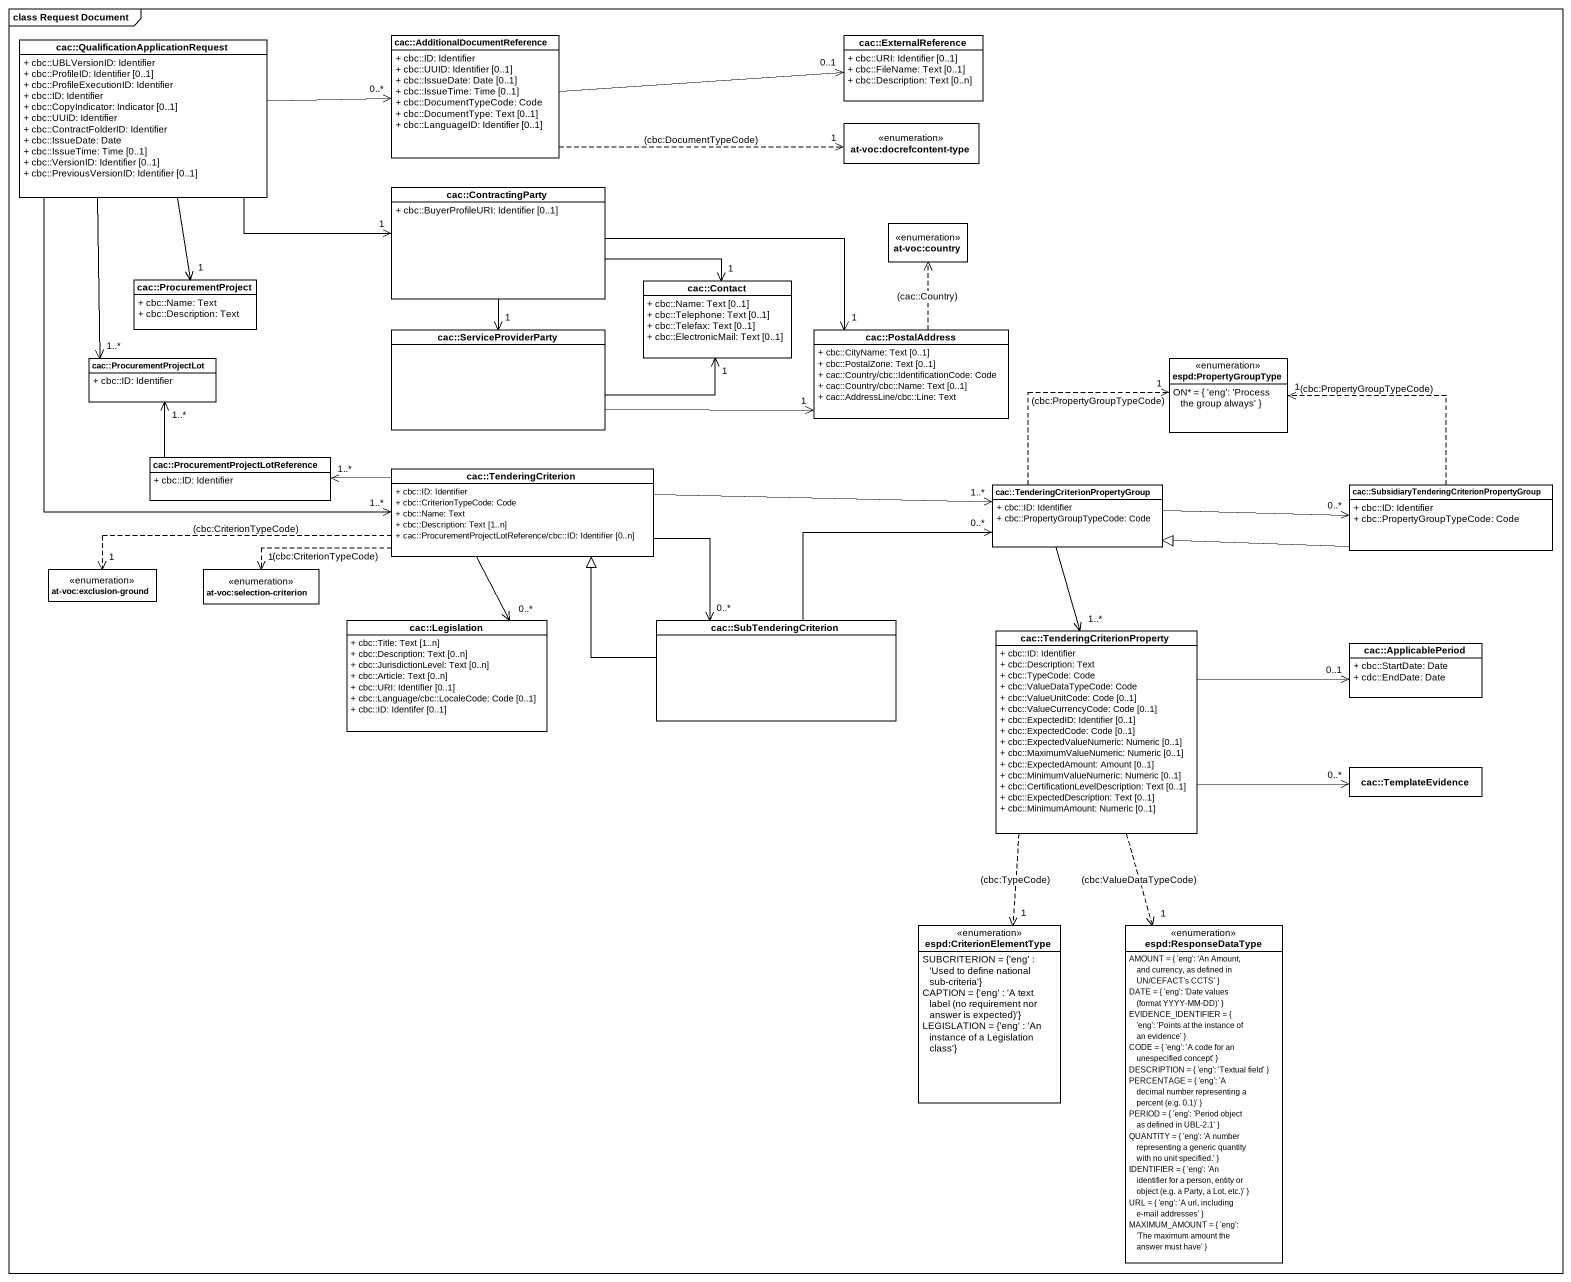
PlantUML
@startuml
mainframe class Request Document
hide circle
hide empty members
skinparam classAttributeIconSize 0
class "cac::QualificationApplicationRequest" as cac_QualificationApplication {
  + cbc::UBLVersionID: Identifier
  + cbc::ProfileID: Identifier [0..1]
  + cbc::ProfileExecutionID: Identifier
  + cbc::ID: Identifier
  + cbc::CopyIndicator: Indicator [0..1]
  + cbc::UUID: Identifier
  + cbc::ContractFolderID: Identifier
  + cbc::IssueDate: Date
  + cbc::IssueTime: Time [0..1]
  + cbc::VersionID: Identifier [0..1]
  + cbc::PreviousVersionID: Identifier [0..1]
}
class "cac::AdditionalDocumentReference" as cac_AdditionalDocumentRefere {
  + cbc::ID: Identifier
  + cbc::UUID: Identifier [0..1]
  + cbc::IssueDate: Date [0..1]
  + cbc::IssueTime: Time [0..1]
  + cbc::DocumentTypeCode: Code
  + cbc::DocumentType: Text [0..1]
  + cbc::LanguageID: Identifier [0..1]
}
class "cac::ExternalReference" as cac_ExternalReference {
  + cbc::URI: Identifier [0..1]
  + cbc::FileName: Text [0..1]
  + cbc::Description: Text [0..n]
}
enum "at-voc:docrefcontent-type" as at_voc_docrefcontent_type
class "cac::ContractingParty" as cac_ContractingParty {
  + cbc::BuyerProfileURI: Identifier [0..1]
}
enum "at-voc:country" as at_voc_country
class "cac::ProcurementProject" as cac_ProcurementProject {
  + cbc::Name: Text
  + cbc::Description: Text
}
class "cac::Contact" as cac_Contact {
  + cbc::Name: Text [0..1]
  + cbc::Telephone: Text [0..1]
  + cbc::Telefax: Text [0..1]
  + cbc::ElectronicMail: Text [0..1]
}
class "cac::ServiceProviderParty" as cac_ServiceProviderParty
class "cac::PostalAddress" as cac_PostalAddress {
  + cbc::CityName: Text [0..1]
  + cbc::PostalZone: Text [0..1]
  + cac::Country/cbc::IdentificationCode: Code
  + cac::Country/cbc::Name: Text [0..1]
  + cac::AddressLine/cbc::Line: Text
}
class "cac::ProcurementProjectLot" as cac_ProcurementProjectLot {
  + cbc::ID: Identifier
}
enum "espd:PropertyGroupType" as espd_PropertyGroupType {
  ON* = { 'eng': 'Process the group always' }
}
class "cac::ProcurementProjectLotReference" as cac_ProcurementProjectLotRef {
  + cbc::ID: Identifier
}
class "cac::TenderingCriterion" as cac_TenderingCriterion {
  + cbc::ID: Identifier
  + cbc::CriterionTypeCode: Code
  + cbc::Name: Text
  + cbc::Description: Text [1..n]
  + cac::ProcurementProjectLotReference/cbc::ID: Identifier [0..n]
}
class "cac::TenderingCriterionPropertyGroup" as cac_TenderingCriterionProper {
  + cbc::ID: Identifier
  + cbc::PropertyGroupTypeCode: Code
}
class "cac::SubsidiaryTenderingCriterionPropertyGroup" as cac_SubsidiaryTenderingCrite {
  + cbc::ID: Identifier
  + cbc::PropertyGroupTypeCode: Code
}
enum "at-voc:exclusion-ground" as at_voc_exclusion_ground
enum "at-voc:selection-criterion" as at_voc_selection_criterion
class "cac::Legislation" as cac_Legislation {
  + cbc::Title: Text [1..n]
  + cbc::Description: Text [0..n]
  + cbc::JurisdictionLevel: Text [0..n]
  + cbc::Article: Text [0..n]
  + cbc::URI: Identifier [0..1]
  + cbc::Language/cbc::LocaleCode: Code [0..1]
  + cbc::ID: Identifer [0..1]
}
class "cac::SubTenderingCriterion" as cac_SubTenderingCriterion
class "cac::TenderingCriterionProperty" as cac_TenderingCriterionProper_2 {
  + cbc::ID: Identifier
  + cbc::Description: Text
  + cbc::TypeCode: Code
  + cbc::ValueDataTypeCode: Code
  + cbc::ValueUnitCode: Code [0..1]
  + cbc::ValueCurrencyCode: Code [0..1]
  + cbc::ExpectedID: Identifier [0..1]
  + cbc::ExpectedCode: Code [0..1]
  + cbc::ExpectedValueNumeric: Numeric [0..1]
  + cbc::MaximumValueNumeric: Numeric [0..1]
  + cbc::ExpectedAmount: Amount [0..1]
  + cbc::MinimumValueNumeric: Numeric [0..1]
  + cbc::CertificationLevelDescription: Text [0..1]
  + cbc::ExpectedDescription: Text [0..1]
  + cbc::MinimumAmount: Numeric [0..1]
}
class "cac::ApplicablePeriod" as cac_ApplicablePeriod {
  + cbc::StartDate: Date
  + cdc::EndDate: Date
}
class "cac::TemplateEvidence" as cac_TemplateEvidence
enum "espd:CriterionElementType" as espd_CriterionElementType {
  SUBCRITERION = {'eng' : 'Used to define national sub-criteria'}
  {field} CAPTION = {'eng' : 'A text label (no requirement nor answer is expected)'}
  LEGISLATION = {'eng' : 'An instance of a Legislation class'}
}
enum "espd:ResponseDataType" as espd_ResponseDataType {
  AMOUNT = { 'eng': 'An Amount, and currency, as defined in UN/CEFACT's CCTS' }
  {field} DATE = { 'eng': 'Date values (format YYYY-MM-DD)' }
  EVIDENCE_IDENTIFIER = { 'eng': 'Points at the instance of an evidence' }
  CODE = { 'eng': 'A code for an unespecified concept' }
  DESCRIPTION = { 'eng': 'Textual field' }
  {field} PERCENTAGE = { 'eng': 'A decimal number representing a percent (e.g. 0.1)' }
  PERIOD = { 'eng': 'Period object as defined in UBL-2.1' }
  QUANTITY = { 'eng': 'A number representing a generic quantity with no unit specified.' }
  {field} IDENTIFIER = { 'eng': 'An identifier for a person, entity or object (e.g. a Party, a Lot, etc.)' }
  URL = { 'eng': 'A url, including e-mail addresses' }
  MAXIMUM_AMOUNT = { 'eng': 'The maximum amount the answer must have' }
}
cac_QualificationApplication -right-> "0..*" cac_AdditionalDocumentRefere
cac_QualificationApplication -right-> "1" cac_ContractingParty
cac_QualificationApplication --> "1" cac_ProcurementProject
cac_QualificationApplication --> "1..*" cac_ProcurementProjectLot
cac_QualificationApplication --> "1..*" cac_TenderingCriterion
cac_AdditionalDocumentRefere -right-> "0..1" cac_ExternalReference
cac_AdditionalDocumentRefere .right.> "1" at_voc_docrefcontent_type : (cbc:DocumentTypeCode)
cac_ContractingParty -right-> "1" cac_Contact
cac_ContractingParty --> "1" cac_ServiceProviderParty
cac_ContractingParty -right-> "1" cac_PostalAddress
cac_ServiceProviderParty -right-> "1" cac_Contact
cac_ServiceProviderParty -right-> "1" cac_PostalAddress
cac_PostalAddress .up.> at_voc_country : (cac::Country)
cac_ProcurementProjectLotRef -up-> "1..*" cac_ProcurementProjectLot
cac_TenderingCriterion -left-> "1..*" cac_ProcurementProjectLotRef
cac_TenderingCriterion -right-> "1..*" cac_TenderingCriterionProper
cac_TenderingCriterion .left.> "1" at_voc_exclusion_ground : (cbc:CriterionTypeCode)
cac_TenderingCriterion .left.> "1" at_voc_selection_criterion : (cbc:CriterionTypeCode)
cac_TenderingCriterion --> "0..*" cac_Legislation
cac_TenderingCriterion --> "0..*" cac_SubTenderingCriterion
cac_TenderingCriterionProper .up.> "1" espd_PropertyGroupType : (cbc:PropertyGroupTypeCode)
cac_TenderingCriterionProper -right-> "0..*" cac_SubsidiaryTenderingCrite
cac_TenderingCriterionProper --> "1..*" cac_TenderingCriterionProper_2
cac_SubsidiaryTenderingCrite .left.> "1" espd_PropertyGroupType : (cbc:PropertyGroupTypeCode)
cac_SubsidiaryTenderingCrite -left-|> cac_TenderingCriterionProper
cac_SubTenderingCriterion -up-|> cac_TenderingCriterion
cac_SubTenderingCriterion -right-> "0..*" cac_TenderingCriterionProper
cac_TenderingCriterionProper_2 -right-> "0..1" cac_ApplicablePeriod
cac_TenderingCriterionProper_2 -right-> "0..*" cac_TemplateEvidence
cac_TenderingCriterionProper_2 ..> "1" espd_CriterionElementType : (cbc:TypeCode)
cac_TenderingCriterionProper_2 ..> "1" espd_ResponseDataType : (cbc:ValueDataTypeCode)
@enduml
